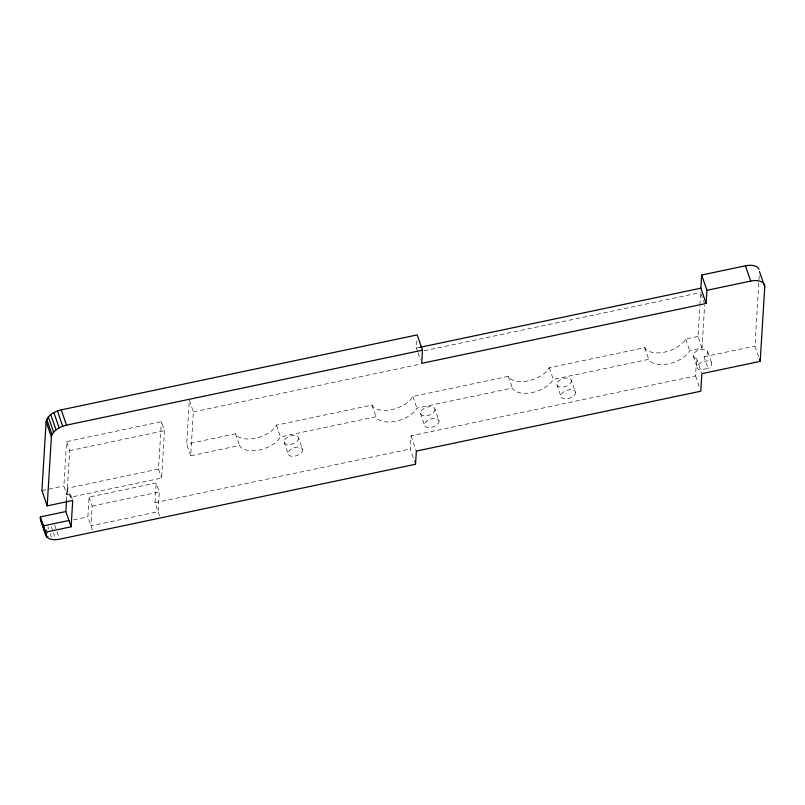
<?xml version="1.0" encoding="UTF-8"?>
<svg xmlns="http://www.w3.org/2000/svg" width="805" height="805" viewBox="0 0 805 805"><rect width="100%" height="100%" fill="white"/><g stroke="black" fill="none" stroke-linecap="round" stroke-linejoin="round"><path stroke-width="0.6" stroke-dasharray="4.03 3.02" d="M72.359 499.432L70.558 494.19L66.976 494.944L63.887 485.958L66.573 441.643L161.403 421.679L164.502 430.675L161.614 478.049L70.367 497.259L67.278 488.273L158.515 469.063L161.403 421.679M66.533 500.519L67.278 488.273M66.976 494.944L69.673 450.639L66.573 441.643M70.367 497.259L70.558 494.19M92.434 530.032L87.886 516.84L89.093 497.098L156.19 482.97L159.289 491.966L158.092 511.708L90.985 525.836L92.183 506.093L89.093 497.098M159.531 515.904L154.993 502.712L156.19 482.97M190.705 455.761L186.68 444.078L189.346 400.206L193.371 411.898L190.705 455.761L239.538 445.477L240.916 447.359A22.751 12.498 -19 0 0 278.822 439.379L280.462 436.863L375.935 416.759L377.314 418.64A22.751 12.498 -19 0 0 415.219 410.661L416.859 408.145L512.342 388.04L513.721 389.922A22.751 12.498 -19 0 0 551.616 381.942L553.266 379.427L648.739 359.322L650.118 361.204A22.751 12.498 -19 0 0 688.023 353.224L689.664 350.708L702.03 348.102L704.617 305.487M415.541 464.254L410.278 448.969L411.073 435.807L695.53 375.915L696.597 358.366L695.731 358.225A7.587 4.166 -19 0 1 695.49 351.896A7.587 4.166 -19 0 1 706.237 349.823A7.587 4.166 -19 0 1 704.596 356.514L704.053 356.796L708.078 368.479L699.756 369.918A7.587 4.166 -19 0 1 699.515 363.588A7.587 4.166 -19 0 1 710.262 361.515A7.587 4.166 -19 0 1 708.621 368.197L708.078 368.479M417.624 351.594L416.416 348.072L416.92 339.69M702.03 348.102L698.005 336.42L699.827 306.333M699.907 305.085L700.592 293.805M758.592 356.665L754.949 346.08L759.407 272.754M698.005 336.42L685.639 339.016L683.998 341.531A22.751 12.498 -19 0 1 646.093 349.511L644.714 347.639L549.241 367.734L547.591 370.25A22.751 12.498 -19 0 1 509.696 378.229L508.317 376.358L412.834 396.452L411.194 398.968A22.751 12.498 -19 0 1 373.289 406.948L371.92 405.076L276.437 425.181L274.797 427.686A22.751 12.498 -19 0 1 236.891 435.666L235.513 433.794L186.68 444.078M416.416 348.072L420.089 347.297M424.114 350.779L700.672 292.547M193.371 411.898L420.763 364.021M69.673 450.639L164.502 430.675M41.93 490.577L63.887 485.958M704.053 356.796L754.949 346.08M92.183 506.093L159.289 491.966M73.497 519.869L87.886 516.84M154.993 502.712L410.278 448.969M701.075 293.714L704.294 303.072M707.826 351.876L711.851 363.568M696.597 358.366L701.547 372.755M693.256 355.83L697.281 367.513M685.639 339.016L689.664 350.708M695.53 375.915L699.173 386.491M644.714 347.639L648.739 359.322M571.419 380.604A7.587 4.166 -19 0 1 560.914 387.205A7.587 4.166 -19 0 1 560.089 379.92A7.587 4.166 -19 0 1 571.419 380.604L575.444 392.287A7.587 4.166 -19 0 1 564.939 398.898A7.587 4.166 -19 0 1 564.114 391.602A7.587 4.166 -19 0 1 575.444 392.287M556.859 384.549L560.884 396.231M549.241 367.734L553.266 379.427M508.317 376.358L512.342 388.04M418.037 352.771L420.462 359.825M435.022 409.322A7.587 4.166 -19 0 1 424.507 415.923A7.587 4.166 -19 0 1 423.682 408.638A7.587 4.166 -19 0 1 435.022 409.322L439.047 421.005A7.587 4.166 -19 0 1 428.532 427.616A7.587 4.166 -19 0 1 427.707 420.321A7.587 4.166 -19 0 1 439.047 421.005M420.462 413.267L424.476 424.96M412.834 396.452L416.859 408.145M411.073 435.807L416.336 451.092M371.92 405.076L375.935 416.759M298.625 438.041A7.587 4.166 -19 0 1 288.11 444.642A7.587 4.166 -19 0 1 287.284 437.357A7.587 4.166 -19 0 1 298.625 438.041L302.65 449.723A7.587 4.166 -19 0 1 292.135 456.334A7.587 4.166 -19 0 1 291.309 449.039A7.587 4.166 -19 0 1 302.65 449.723M284.054 441.985L288.079 453.678M276.437 425.181L280.462 436.863M235.513 433.794L239.538 445.477M158.515 469.063L161.614 478.049M54.71 525.091L58.755 536.844M51.359 526.762L52.979 531.461M53.382 532.638L55.404 538.525M47.887 526.631L48.703 528.976M50.323 533.685L51.54 537.207M46.167 529.398L48.602 536.452"/><path stroke-width="1.21" d="M759.125 269.333A15.174 8.332 -19 0 0 745.43 265.801L701.668 275.018L706.931 290.303L706.126 303.465L421.679 363.357L422.474 350.195L417.211 334.91L61.24 409.856C55.042 411.425 47.555 414.796 46.116 421.699L41.93 490.577L47.193 505.862L72.722 500.489L71.122 526.792L45.593 532.165L45.875 535.667C48.592 540.316 54.941 540.014 59.57 539.199L415.541 464.254L416.336 451.092L700.793 391.2L701.859 373.651L760.212 361.365L764.75 286.791L759.487 271.506M47.193 505.862L51.379 436.984C52.818 430.081 60.305 426.71 66.503 425.141L422.474 350.195M71.122 526.792L65.859 511.537L66.533 500.519M706.126 303.465L700.863 288.18L701.668 275.018M45.875 535.667L40.612 520.382L40.331 516.911L65.859 511.537M420.089 347.297L700.863 288.18M706.931 290.303L750.693 281.086A15.174 8.332 -19 0 1 764.75 286.791M40.331 516.911L43.43 525.876L68.958 520.493M745.43 265.801L750.693 281.086M759.407 359.01L760.212 361.365M61.24 409.856L66.503 425.141M57.447 410.952L62.71 426.237M53.875 412.563L59.137 427.858M50.765 414.595L56.038 429.88M48.34 416.899L53.603 432.184M46.75 419.325L52.023 434.609M46.116 421.699L51.379 436.984M43.43 525.876L45.593 532.165M41.941 522.183L47.203 537.468M40.25 518.209L45.513 533.494"/></g></svg>
